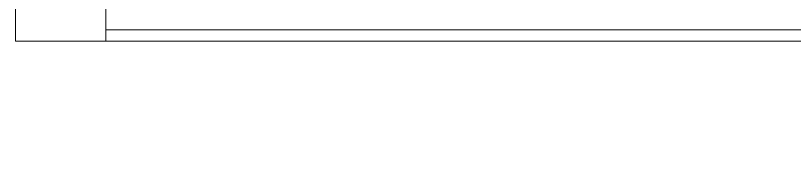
# Model space of a CAD drawing. Header units: millimetres. Extents: x -1178 to 415037, y -3506 to 42334.
# Drawn here: x 2871 to 3561, y 18965 to 19105 of the extents above; entities that cross this region are included whole.
import ezdxf

# ---------------------------------------------------------------- set-up
doc = ezdxf.new("R2010")
doc.units = ezdxf.units.MM
doc.layers.add('A-DETL-GENF', color=7, linetype='Continuous', lineweight=9)
doc.layers.add('A-DOOR-1', color=7, linetype='Continuous', lineweight=5, true_color=0xc0c0c0)

# ---------------------------------------------------------------- blocks, each defined once
blk = doc.blocks.new('Дверь_Витражная_СКБ_2Ст - ВН-1_ ДВН_ДАО_Главный вход_1800 в свету 3-31912953-Объем проектирования 1 этажа')
at = {"layer": 'A-DETL-GENF'}
for p, q in [((732, 40), (732, 0)), ((732, 40), (732, 0)), ((-822, -554), (-822, -17)), ((-822, -17), (-822, -554)), ((-777, -554), (-777, -17)), ((-777, -554), (-777, -17)), ((723, -1000), (723, -17)), ((723, -17), (723, -1000)), ((768, -1000), (768, -17)), ((768, -1000), (768, -17)), ((-822, -80), (-777, -80)), ((-812, -474), (-812, -80)), ((-768, -474), (-768, -80)), ((714, -920), (714, -80)), ((768, -80), (723, -80)), ((758, -920), (758, -80)), ((-822, -474), (-777, -474)), ((-822, -554), (-777, -554)), ((-822, -554), (-777, -554)), ((768, -920), (723, -920)), ((768, -1000), (723, -1000)), ((723, -1000), (768, -1000))]:
    blk.add_line(p, q, dxfattribs=at)
at = {"layer": 'A-DOOR-1'}
for p, q in [((-885, 40), (-777, 40)), ((-885, 0), (-885, 40)), ((-777, 40), (-777, 0)), ((777, 40), (885, 40)), ((777, 0), (777, 40)), ((885, 40), (885, 0)), ((-777, 0), (-885, 0)), ((885, 0), (777, 0)), ((-822, -554), (-822, -17)), ((732, -1000), (732, -17))]:
    blk.add_line(p, q, dxfattribs=at)
for centre, radius, start, end in [((-822, 0), 554, 270, 358.22698), ((732, 0), 1000, 180.97899, 270)]:
    blk.add_arc(centre, radius, start, end, dxfattribs=at)

msp = doc.modelspace()

# ---------------------------------------------------------------- block references
at = {"layer": 'A-DOOR-1', "rotation": 269.9999999999999}
msp.add_blockref('Дверь_Витражная_СКБ_2Ст - ВН-1_ ДВН_ДАО_Главный вход_1800 в свету 3-31912953-Объем проектирования 1 этажа', (3871.12, 19850.12), dxfattribs=at)

doc.saveas('drawing.dxf')
